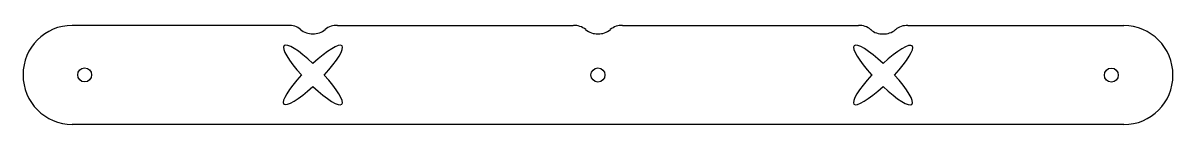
# Model space of a CAD drawing. Header units: millimetres. Extents: x 47 to 327, y -266 to -242.
import ezdxf

# ---------------------------------------------------------------- set-up
doc = ezdxf.new("R2010")
doc.units = ezdxf.units.MM
doc.header["$MEASUREMENT"] = 0

msp = doc.modelspace()

# ---------------------------------------------------------------- linework, layer by layer
at = {"linetype": 'Continuous'}
for p, q in [((111.97, -242.13), (59.45, -242.12)), ((123.97, -242.13), (181.32, -242.14)), ((193.32, -242.14), (250.67, -242.15)), ((262.67, -242.15), (315.2, -242.16)), ((315.2, -266.16), (59.45, -266.12))]:
    msp.add_line(p, q, dxfattribs=at)
at = {"color": 0}
for centre in [(62.45, -254.12), (187.32, -254.14), (312.2, -254.16)]:
    msp.add_circle(centre, 1.7, dxfattribs=at)
at = {"linetype": 'Continuous'}
for centre, radius, start, end in [((59.45, -254.12), 12, 90, 270), ((112.27, -246.25), 4.13, 49.0488, 94.0488), ((117.68, -240.01), 4.13, 229.0651, 274.0651), ((118.27, -240.01), 4.13, 265.9349, 310.9349), ((123.68, -246.25), 4.13, 85.9187, 130.9187), ((181.62, -246.26), 4.13, 49.0488, 94.0488), ((187.03, -240.02), 4.13, 229.0651, 274.0651), ((187.62, -240.02), 4.13, 265.9349, 310.9349), ((193.03, -246.26), 4.13, 85.9187, 130.9187), ((250.97, -246.27), 4.13, 49.0488, 94.0488), ((256.38, -240.03), 4.13, 229.0651, 274.0651), ((256.97, -240.03), 4.13, 265.9349, 310.9349), ((262.38, -246.28), 4.13, 85.9187, 130.9187), ((315.2, -254.16), 12, 270, 90)]:
    msp.add_arc(centre, radius, start, end, dxfattribs=at)
for centre, major_axis, start_param, end_param in [((117.97, -254.13), (7.02, -7.12), 1.769286, 4.517735), ((117.97, -254.13), (7.08, 7.06), 4.908696, 7.655492), ((256.67, -254.15), (7.02, -7.12), 1.769286, 4.517735), ((256.67, -254.15), (7.08, 7.06), 4.908696, 7.655492), ((117.97, -254.13), (7.08, 7.06), 1.767103, 4.513899), ((117.97, -254.13), (7.02, -7.12), 4.910879, 7.657675), ((256.67, -254.15), (7.08, 7.06), 1.767103, 4.513899), ((256.67, -254.15), (7.02, -7.12), 4.910879, 7.657675)]:
    msp.add_ellipse(centre, major_axis=major_axis, ratio=0.2, start_param=start_param, end_param=end_param, dxfattribs=at)

doc.saveas('drawing.dxf')
